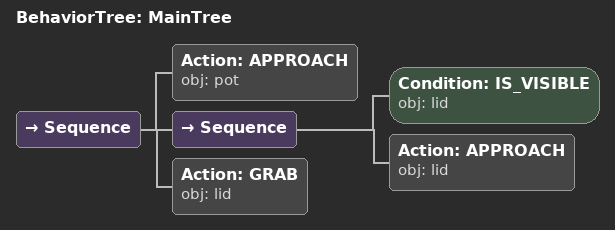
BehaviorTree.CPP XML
<root main_tree_to_execute="MainTree">
  <BehaviorTree ID="MainTree">
    <Sequence>
      <!-- Approach pot -->
      <Action ID="APPROACH" obj="pot" />
      <Sequence>
        <!-- Check lid is visible before NAVIGATE_TO -->
        <Condition ID="IS_VISIBLE" obj="lid" />
        <!-- Navigate to lid -->
        <Action ID="APPROACH" obj="lid" />
      </Sequence>
      <!-- Approach lid -->
      <Action ID="GRAB" obj="lid" />
    </Sequence>
  </BehaviorTree>
</root>
